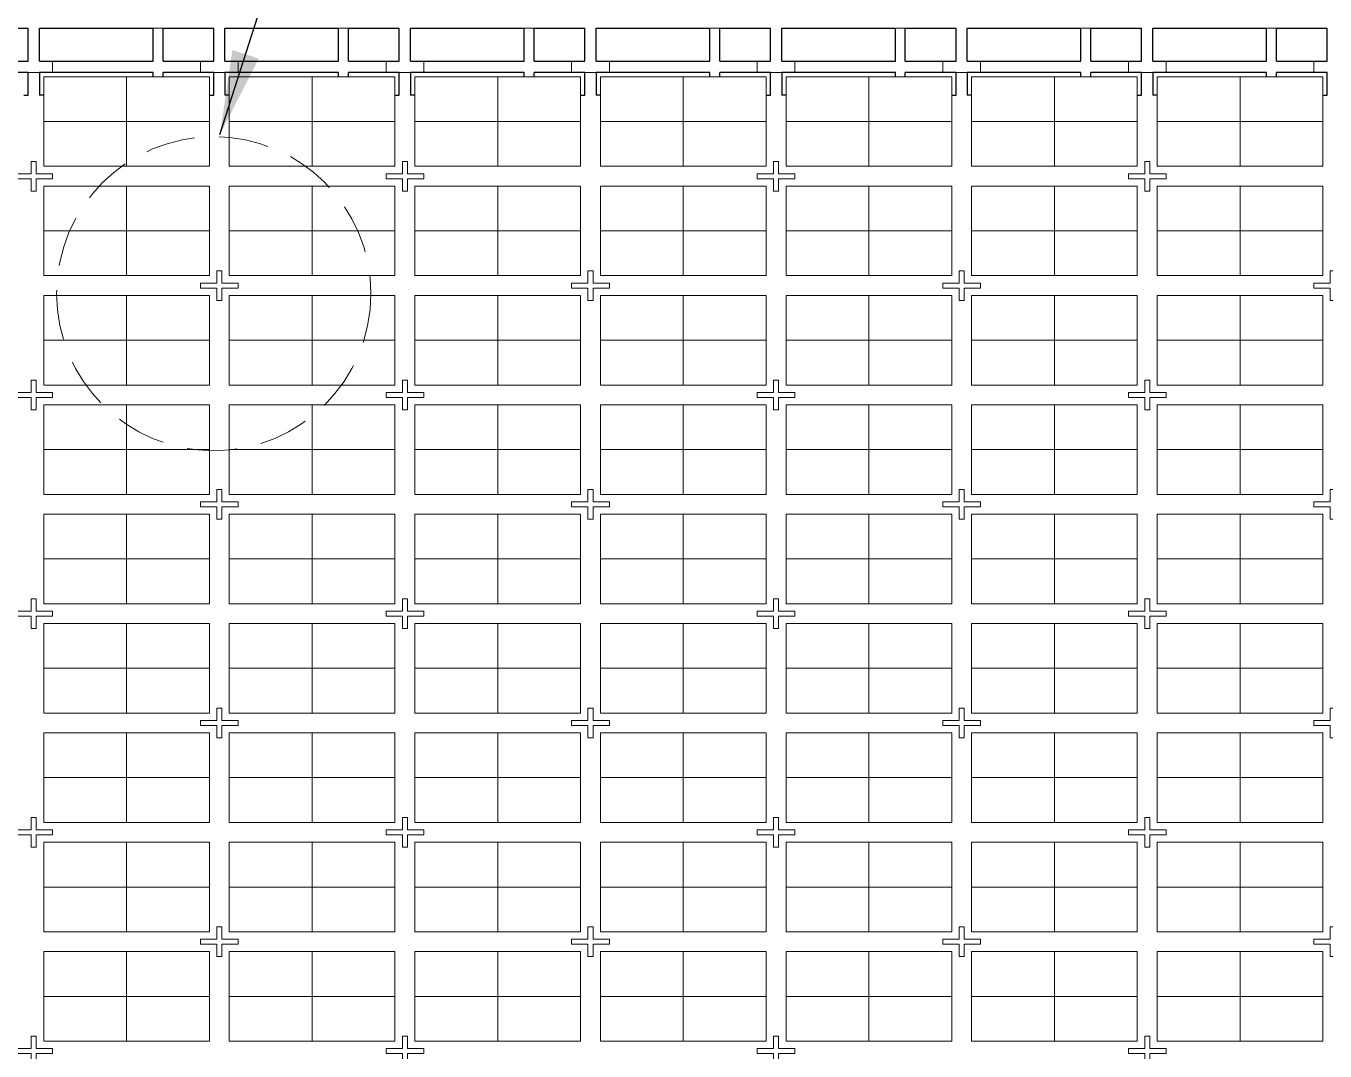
# Model space of a CAD drawing. Extents: x -109 to 32, y -47 to 43.
# Drawn here: x -86.94 to -67.34, y 11.46 to 26.92 of the extents above; entities that cross this region are included whole.
import ezdxf

# ---------------------------------------------------------------- set-up
doc = ezdxf.new("R2010")
doc.units = 0
doc.header["$LTSCALE"] = 3
doc.header["$MEASUREMENT"] = 0
for name, pattern in [('CENTER', [2, 1.25, -0.25, 0.25, -0.25]), ('HIDDEN', [0.375, 0.25, -0.125]), ('PHANTOM', [2.5, 1.25, -0.25, 0.25, -0.25, 0.25, -0.25])]:
    doc.linetypes.add(name, pattern=pattern)
for name, color, linetype, lineweight in [('CLIN', 1, 'CENTER', 15), ('DETAIL', 6, 'HIDDEN', 15), ('DIM', 4, 'Continuous', 13), ('FULL METAL', 33, 'HIDDEN', 15), ('OBJ3', 40, 'Continuous', 30), ('OBJ4', 7, 'Continuous', 30), ('PHANTOM', 5, 'PHANTOM', 15), ('SAW2', 3, 'HIDDEN', 13)]:
    doc.layers.add(name, color=color, linetype=linetype, lineweight=lineweight)
doc.dimstyles.new('3DEC X 2', dxfattribs={"dimtxt": 0.889, "dimasz": 1.27, "dimexe": 0.381, "dimexo": 0.381, "dimgap": 0.381, "dimtad": 0, "dimdec": 3, "dimzin": 0, "dimdsep": 46, "dimtxsty": 'Standard', "dimcen": 0, "dimadec": 0, "dimazin": 0, "dimtfac": 1, "dimtdec": 3, "dimtofl": 0, "dimtmove": 0, "dimatfit": 3, "dimfxl": 1, "dimtolj": 1, "dimtzin": 0, "dimarcsym": 0})

# ---------------------------------------------------------------- blocks, each defined once
blk = doc.blocks.new('*U9')
at = {"layer": 'OBJ3'}
for p, q in [((-1.23, -0.005), (-1.23, -0.505)), ((-1.23, -0.005), (0.485, -0.005)), ((0.485, -0.005), (0.485, -0.505)), ((0.635, -0.005), (1.4, -0.005)), ((0.635, -0.005), (0.635, -0.505)), ((1.4, -0.005), (1.4, -0.505)), ((-1.23, -0.505), (0.485, -0.505)), ((0.635, -0.505), (1.4, -0.505))]:
    blk.add_line(p, q, dxfattribs=at)
at = {"layer": 'OBJ4'}
for p, q in [((-1.23, 0.165), (-1.23, 0.505)), ((-1.165, 0.505), (-1.23, 0.505)), ((1.335, 0.505), (1.4, 0.505)), ((1.4, 0.505), (1.4, 0.165)), ((0.485, 0.23), (0.485, 0.165)), ((0.635, 0.23), (0.635, 0.165)), ((-0.365, 0.165), (-1.23, 0.165)), ((0.485, 0.165), (-1.23, 0.165)), ((1.4, 0.165), (0.635, 0.165))]:
    blk.add_line(p, q, dxfattribs=at)
at = {"layer": 'SAW2'}
for p, q in [((-1.4, 0.165), (-1.23, 0.165)), ((-1.03, -0.005), (-1.03, 0.165)), ((1.2, -0.005), (1.2, 0.165)), ((0.635, -0.505), (0.485, -0.505))]:
    blk.add_line(p, q, dxfattribs=at)
blk = doc.blocks.new('*U8')
at = {"layer": 'DIM'}
for p in [(2.8, 0), (5.6, 0), (8.4, 0), (11.2, 0), (14, 0), (16.8, 0), (19.6, 0), (22.4, 0)]:
    blk.add_blockref('*U9', p, dxfattribs=at)
blk = doc.blocks.new('*U12')
at = {"layer": 'FULL METAL'}
blk.add_lwpolyline([(-0.038, 0.038), (-0.038, 0.225), (0.038, 0.225), (0.038, 0.038), (0.285, 0.038), (0.285, -0.038), (0.038, -0.038), (0.038, -0.225), (-0.038, -0.225), (-0.038, -0.038), (-0.285, -0.038), (-0.285, 0.038)], close=True, dxfattribs=at)
blk = doc.blocks.new('*U13')
at = {"layer": 'CLIN'}
for p in [(5.6, 59.4), (11.2, 59.4), (16.8, 59.4), (22.4, 59.4), (5.6, 56.1), (11.2, 56.1), (16.8, 56.1), (22.4, 56.1), (5.6, 52.8), (11.2, 52.8), (16.8, 52.8), (22.4, 52.8), (5.6, 49.5), (11.2, 49.5), (16.8, 49.5), (22.4, 49.5), (5.6, 46.2), (11.2, 46.2), (16.8, 46.2), (22.4, 46.2)]:
    blk.add_blockref('*U12', p, dxfattribs=at)
blk = doc.blocks.new('*U14')
at = {"layer": 'FULL METAL'}
blk.add_lwpolyline([(-0.038, 0.038), (-0.038, 0.225), (0.038, 0.225), (0.038, 0.038), (0.285, 0.038), (0.285, -0.038), (0.038, -0.038), (0.038, -0.225), (-0.038, -0.225), (-0.038, -0.038), (-0.285, -0.038), (-0.285, 0.038)], close=True, dxfattribs=at)
blk = doc.blocks.new('*U15')
at = {"layer": 'CLIN'}
for p in [(5.6, 56.1), (11.2, 56.1), (16.8, 56.1), (22.4, 56.1), (5.6, 52.8), (11.2, 52.8), (16.8, 52.8), (22.4, 52.8), (5.6, 49.5), (11.2, 49.5), (16.8, 49.5), (22.4, 49.5), (5.6, 46.2), (11.2, 46.2), (16.8, 46.2), (22.4, 46.2)]:
    blk.add_blockref('*U14', p, dxfattribs=at)

msp = doc.modelspace()

# ---------------------------------------------------------------- linework, layer by layer
at = {"layer": 'CLIN'}
for p, q in [((-85.4232, 26.1552), (-85.4232, 24.8052)), ((-85.4232, 26.1552), (-85.4232, 24.8052)), ((-82.6232, 26.1552), (-82.6232, 24.8052)), ((-82.6232, 26.1552), (-82.6232, 24.8052)), ((-79.8232, 26.1552), (-79.8232, 24.8052)), ((-79.8232, 26.1552), (-79.8232, 24.8052)), ((-77.0232, 26.1552), (-77.0232, 24.8052)), ((-77.0232, 26.1552), (-77.0232, 24.8052)), ((-74.2232, 26.1552), (-74.2232, 24.8052)), ((-74.2232, 26.1552), (-74.2232, 24.8052)), ((-71.4232, 26.1552), (-71.4232, 24.8052)), ((-71.4232, 26.1552), (-71.4232, 24.8052)), ((-68.6232, 26.1552), (-68.6232, 24.8052)), ((-68.6232, 26.1552), (-68.6232, 24.8052)), ((-84.1732, 25.4802), (-86.6732, 25.4802)), ((-84.1732, 25.4802), (-86.6732, 25.4802)), ((-81.3732, 25.4802), (-83.8732, 25.4802)), ((-81.3732, 25.4802), (-83.8732, 25.4802)), ((-78.5732, 25.4802), (-81.0732, 25.4802)), ((-78.5732, 25.4802), (-81.0732, 25.4802)), ((-75.7732, 25.4802), (-78.2732, 25.4802)), ((-75.7732, 25.4802), (-78.2732, 25.4802)), ((-72.9732, 25.4802), (-75.4732, 25.4802)), ((-72.9732, 25.4802), (-75.4732, 25.4802)), ((-70.1732, 25.4802), (-72.6732, 25.4802)), ((-70.1732, 25.4802), (-72.6732, 25.4802)), ((-67.3732, 25.4802), (-69.8732, 25.4802)), ((-67.3732, 25.4802), (-69.8732, 25.4802)), ((-85.4232, 24.5052), (-85.4232, 23.1552)), ((-85.4232, 24.5052), (-85.4232, 23.1552)), ((-82.6232, 24.5052), (-82.6232, 23.1552)), ((-82.6232, 24.5052), (-82.6232, 23.1552)), ((-79.8232, 24.5052), (-79.8232, 23.1552)), ((-79.8232, 24.5052), (-79.8232, 23.1552)), ((-77.0232, 24.5052), (-77.0232, 23.1552)), ((-77.0232, 24.5052), (-77.0232, 23.1552)), ((-74.2232, 24.5052), (-74.2232, 23.1552)), ((-74.2232, 24.5052), (-74.2232, 23.1552)), ((-71.4232, 24.5052), (-71.4232, 23.1552)), ((-71.4232, 24.5052), (-71.4232, 23.1552)), ((-68.6232, 24.5052), (-68.6232, 23.1552)), ((-68.6232, 24.5052), (-68.6232, 23.1552)), ((-84.1732, 23.8302), (-86.6732, 23.8302)), ((-84.1732, 23.8302), (-86.6732, 23.8302)), ((-81.3732, 23.8302), (-83.8732, 23.8302)), ((-81.3732, 23.8302), (-83.8732, 23.8302)), ((-78.5732, 23.8302), (-81.0732, 23.8302)), ((-78.5732, 23.8302), (-81.0732, 23.8302)), ((-75.7732, 23.8302), (-78.2732, 23.8302)), ((-75.7732, 23.8302), (-78.2732, 23.8302)), ((-72.9732, 23.8302), (-75.4732, 23.8302)), ((-72.9732, 23.8302), (-75.4732, 23.8302)), ((-70.1732, 23.8302), (-72.6732, 23.8302)), ((-70.1732, 23.8302), (-72.6732, 23.8302)), ((-67.3732, 23.8302), (-69.8732, 23.8302)), ((-67.3732, 23.8302), (-69.8732, 23.8302)), ((-85.4232, 22.8552), (-85.4232, 21.5052)), ((-85.4232, 22.8552), (-85.4232, 21.5052)), ((-82.6232, 22.8552), (-82.6232, 21.5052)), ((-82.6232, 22.8552), (-82.6232, 21.5052)), ((-79.8232, 22.8552), (-79.8232, 21.5052)), ((-79.8232, 22.8552), (-79.8232, 21.5052)), ((-77.0232, 22.8552), (-77.0232, 21.5052)), ((-77.0232, 22.8552), (-77.0232, 21.5052)), ((-74.2232, 22.8552), (-74.2232, 21.5052)), ((-74.2232, 22.8552), (-74.2232, 21.5052)), ((-71.4232, 22.8552), (-71.4232, 21.5052)), ((-71.4232, 22.8552), (-71.4232, 21.5052)), ((-68.6232, 22.8552), (-68.6232, 21.5052)), ((-68.6232, 22.8552), (-68.6232, 21.5052)), ((-84.1732, 22.1802), (-86.6732, 22.1802)), ((-84.1732, 22.1802), (-86.6732, 22.1802)), ((-81.3732, 22.1802), (-83.8732, 22.1802)), ((-81.3732, 22.1802), (-83.8732, 22.1802)), ((-78.5732, 22.1802), (-81.0732, 22.1802)), ((-78.5732, 22.1802), (-81.0732, 22.1802)), ((-75.7732, 22.1802), (-78.2732, 22.1802)), ((-75.7732, 22.1802), (-78.2732, 22.1802)), ((-72.9732, 22.1802), (-75.4732, 22.1802)), ((-72.9732, 22.1802), (-75.4732, 22.1802)), ((-70.1732, 22.1802), (-72.6732, 22.1802)), ((-70.1732, 22.1802), (-72.6732, 22.1802)), ((-67.3732, 22.1802), (-69.8732, 22.1802)), ((-67.3732, 22.1802), (-69.8732, 22.1802)), ((-85.4232, 21.2052), (-85.4232, 19.8552)), ((-85.4232, 21.2052), (-85.4232, 19.8552)), ((-82.6232, 21.2052), (-82.6232, 19.8552)), ((-82.6232, 21.2052), (-82.6232, 19.8552)), ((-79.8232, 21.2052), (-79.8232, 19.8552)), ((-79.8232, 21.2052), (-79.8232, 19.8552)), ((-77.0232, 21.2052), (-77.0232, 19.8552)), ((-77.0232, 21.2052), (-77.0232, 19.8552)), ((-74.2232, 21.2052), (-74.2232, 19.8552)), ((-74.2232, 21.2052), (-74.2232, 19.8552)), ((-71.4232, 21.2052), (-71.4232, 19.8552)), ((-71.4232, 21.2052), (-71.4232, 19.8552)), ((-68.6232, 21.2052), (-68.6232, 19.8552)), ((-68.6232, 21.2052), (-68.6232, 19.8552)), ((-84.1732, 20.5302), (-86.6732, 20.5302)), ((-84.1732, 20.5302), (-86.6732, 20.5302)), ((-81.3732, 20.5302), (-83.8732, 20.5302)), ((-81.3732, 20.5302), (-83.8732, 20.5302)), ((-78.5732, 20.5302), (-81.0732, 20.5302)), ((-78.5732, 20.5302), (-81.0732, 20.5302)), ((-75.7732, 20.5302), (-78.2732, 20.5302)), ((-75.7732, 20.5302), (-78.2732, 20.5302)), ((-72.9732, 20.5302), (-75.4732, 20.5302)), ((-72.9732, 20.5302), (-75.4732, 20.5302)), ((-70.1732, 20.5302), (-72.6732, 20.5302)), ((-70.1732, 20.5302), (-72.6732, 20.5302)), ((-67.3732, 20.5302), (-69.8732, 20.5302)), ((-67.3732, 20.5302), (-69.8732, 20.5302)), ((-85.4232, 19.5552), (-85.4232, 18.2052)), ((-85.4232, 19.5552), (-85.4232, 18.2052)), ((-82.6232, 19.5552), (-82.6232, 18.2052)), ((-82.6232, 19.5552), (-82.6232, 18.2052)), ((-79.8232, 19.5552), (-79.8232, 18.2052)), ((-79.8232, 19.5552), (-79.8232, 18.2052)), ((-77.0232, 19.5552), (-77.0232, 18.2052)), ((-77.0232, 19.5552), (-77.0232, 18.2052)), ((-74.2232, 19.5552), (-74.2232, 18.2052)), ((-74.2232, 19.5552), (-74.2232, 18.2052)), ((-71.4232, 19.5552), (-71.4232, 18.2052)), ((-71.4232, 19.5552), (-71.4232, 18.2052)), ((-68.6232, 19.5552), (-68.6232, 18.2052)), ((-68.6232, 19.5552), (-68.6232, 18.2052)), ((-84.1732, 18.8802), (-86.6732, 18.8802)), ((-84.1732, 18.8802), (-86.6732, 18.8802)), ((-81.3732, 18.8802), (-83.8732, 18.8802)), ((-81.3732, 18.8802), (-83.8732, 18.8802)), ((-78.5732, 18.8802), (-81.0732, 18.8802)), ((-78.5732, 18.8802), (-81.0732, 18.8802)), ((-75.7732, 18.8802), (-78.2732, 18.8802)), ((-75.7732, 18.8802), (-78.2732, 18.8802)), ((-72.9732, 18.8802), (-75.4732, 18.8802)), ((-72.9732, 18.8802), (-75.4732, 18.8802)), ((-70.1732, 18.8802), (-72.6732, 18.8802)), ((-70.1732, 18.8802), (-72.6732, 18.8802)), ((-67.3732, 18.8802), (-69.8732, 18.8802)), ((-67.3732, 18.8802), (-69.8732, 18.8802)), ((-85.4232, 17.9052), (-85.4232, 16.5552)), ((-85.4232, 17.9052), (-85.4232, 16.5552)), ((-82.6232, 17.9052), (-82.6232, 16.5552)), ((-82.6232, 17.9052), (-82.6232, 16.5552)), ((-79.8232, 17.9052), (-79.8232, 16.5552)), ((-79.8232, 17.9052), (-79.8232, 16.5552)), ((-77.0232, 17.9052), (-77.0232, 16.5552)), ((-77.0232, 17.9052), (-77.0232, 16.5552)), ((-74.2232, 17.9052), (-74.2232, 16.5552)), ((-74.2232, 17.9052), (-74.2232, 16.5552)), ((-71.4232, 17.9052), (-71.4232, 16.5552)), ((-71.4232, 17.9052), (-71.4232, 16.5552)), ((-68.6232, 17.9052), (-68.6232, 16.5552)), ((-68.6232, 17.9052), (-68.6232, 16.5552)), ((-84.1732, 17.2302), (-86.6732, 17.2302)), ((-84.1732, 17.2302), (-86.6732, 17.2302)), ((-81.3732, 17.2302), (-83.8732, 17.2302)), ((-81.3732, 17.2302), (-83.8732, 17.2302)), ((-78.5732, 17.2302), (-81.0732, 17.2302)), ((-78.5732, 17.2302), (-81.0732, 17.2302)), ((-75.7732, 17.2302), (-78.2732, 17.2302)), ((-75.7732, 17.2302), (-78.2732, 17.2302)), ((-72.9732, 17.2302), (-75.4732, 17.2302)), ((-72.9732, 17.2302), (-75.4732, 17.2302)), ((-70.1732, 17.2302), (-72.6732, 17.2302)), ((-70.1732, 17.2302), (-72.6732, 17.2302)), ((-67.3732, 17.2302), (-69.8732, 17.2302)), ((-67.3732, 17.2302), (-69.8732, 17.2302)), ((-85.4232, 16.2552), (-85.4232, 14.9052)), ((-85.4232, 16.2552), (-85.4232, 14.9052)), ((-82.6232, 16.2552), (-82.6232, 14.9052)), ((-82.6232, 16.2552), (-82.6232, 14.9052)), ((-79.8232, 16.2552), (-79.8232, 14.9052)), ((-79.8232, 16.2552), (-79.8232, 14.9052)), ((-77.0232, 16.2552), (-77.0232, 14.9052)), ((-77.0232, 16.2552), (-77.0232, 14.9052)), ((-74.2232, 16.2552), (-74.2232, 14.9052)), ((-74.2232, 16.2552), (-74.2232, 14.9052)), ((-71.4232, 16.2552), (-71.4232, 14.9052)), ((-71.4232, 16.2552), (-71.4232, 14.9052)), ((-68.6232, 16.2552), (-68.6232, 14.9052)), ((-68.6232, 16.2552), (-68.6232, 14.9052)), ((-84.1732, 15.5802), (-86.6732, 15.5802)), ((-84.1732, 15.5802), (-86.6732, 15.5802)), ((-81.3732, 15.5802), (-83.8732, 15.5802)), ((-81.3732, 15.5802), (-83.8732, 15.5802)), ((-78.5732, 15.5802), (-81.0732, 15.5802)), ((-78.5732, 15.5802), (-81.0732, 15.5802)), ((-75.7732, 15.5802), (-78.2732, 15.5802)), ((-75.7732, 15.5802), (-78.2732, 15.5802)), ((-72.9732, 15.5802), (-75.4732, 15.5802)), ((-72.9732, 15.5802), (-75.4732, 15.5802)), ((-70.1732, 15.5802), (-72.6732, 15.5802)), ((-70.1732, 15.5802), (-72.6732, 15.5802)), ((-67.3732, 15.5802), (-69.8732, 15.5802)), ((-67.3732, 15.5802), (-69.8732, 15.5802)), ((-85.4232, 14.6052), (-85.4232, 13.2552)), ((-85.4232, 14.6052), (-85.4232, 13.2552)), ((-82.6232, 14.6052), (-82.6232, 13.2552)), ((-82.6232, 14.6052), (-82.6232, 13.2552)), ((-79.8232, 14.6052), (-79.8232, 13.2552)), ((-79.8232, 14.6052), (-79.8232, 13.2552)), ((-77.0232, 14.6052), (-77.0232, 13.2552)), ((-77.0232, 14.6052), (-77.0232, 13.2552)), ((-74.2232, 14.6052), (-74.2232, 13.2552)), ((-74.2232, 14.6052), (-74.2232, 13.2552)), ((-71.4232, 14.6052), (-71.4232, 13.2552)), ((-71.4232, 14.6052), (-71.4232, 13.2552)), ((-68.6232, 14.6052), (-68.6232, 13.2552)), ((-68.6232, 14.6052), (-68.6232, 13.2552)), ((-84.1732, 13.9302), (-86.6732, 13.9302)), ((-84.1732, 13.9302), (-86.6732, 13.9302)), ((-81.3732, 13.9302), (-83.8732, 13.9302)), ((-81.3732, 13.9302), (-83.8732, 13.9302)), ((-78.5732, 13.9302), (-81.0732, 13.9302)), ((-78.5732, 13.9302), (-81.0732, 13.9302)), ((-75.7732, 13.9302), (-78.2732, 13.9302)), ((-75.7732, 13.9302), (-78.2732, 13.9302)), ((-72.9732, 13.9302), (-75.4732, 13.9302)), ((-72.9732, 13.9302), (-75.4732, 13.9302)), ((-70.1732, 13.9302), (-72.6732, 13.9302)), ((-70.1732, 13.9302), (-72.6732, 13.9302)), ((-67.3732, 13.9302), (-69.8732, 13.9302)), ((-67.3732, 13.9302), (-69.8732, 13.9302)), ((-85.4232, 12.9552), (-85.4232, 11.6052)), ((-85.4232, 12.9552), (-85.4232, 11.6052)), ((-82.6232, 12.9552), (-82.6232, 11.6052)), ((-82.6232, 12.9552), (-82.6232, 11.6052)), ((-79.8232, 12.9552), (-79.8232, 11.6052)), ((-79.8232, 12.9552), (-79.8232, 11.6052)), ((-77.0232, 12.9552), (-77.0232, 11.6052)), ((-77.0232, 12.9552), (-77.0232, 11.6052)), ((-74.2232, 12.9552), (-74.2232, 11.6052)), ((-74.2232, 12.9552), (-74.2232, 11.6052)), ((-71.4232, 12.9552), (-71.4232, 11.6052)), ((-71.4232, 12.9552), (-71.4232, 11.6052)), ((-68.6232, 12.9552), (-68.6232, 11.6052)), ((-68.6232, 12.9552), (-68.6232, 11.6052)), ((-84.1732, 12.2802), (-86.6732, 12.2802)), ((-84.1732, 12.2802), (-86.6732, 12.2802)), ((-81.3732, 12.2802), (-83.8732, 12.2802)), ((-81.3732, 12.2802), (-83.8732, 12.2802)), ((-78.5732, 12.2802), (-81.0732, 12.2802)), ((-78.5732, 12.2802), (-81.0732, 12.2802)), ((-75.7732, 12.2802), (-78.2732, 12.2802)), ((-75.7732, 12.2802), (-78.2732, 12.2802)), ((-72.9732, 12.2802), (-75.4732, 12.2802)), ((-72.9732, 12.2802), (-75.4732, 12.2802)), ((-70.1732, 12.2802), (-72.6732, 12.2802)), ((-70.1732, 12.2802), (-72.6732, 12.2802)), ((-67.3732, 12.2802), (-69.8732, 12.2802)), ((-67.3732, 12.2802), (-69.8732, 12.2802))]:
    msp.add_line(p, q, dxfattribs=at)
at = {"layer": 'DETAIL'}
msp.add_circle((-84.1076, 22.8829), 2.3704, dxfattribs=at)
at = {"layer": 'PHANTOM'}
for points in [[(-84.1732, 26.1552), (-86.6732, 26.1552), (-86.6732, 24.8052), (-84.1732, 24.8052)], [(-84.1732, 26.1552), (-86.6732, 26.1552), (-86.6732, 24.8052), (-84.1732, 24.8052)], [(-81.3732, 26.1552), (-83.8732, 26.1552), (-83.8732, 24.8052), (-81.3732, 24.8052)], [(-81.3732, 26.1552), (-83.8732, 26.1552), (-83.8732, 24.8052), (-81.3732, 24.8052)], [(-78.5732, 26.1552), (-81.0732, 26.1552), (-81.0732, 24.8052), (-78.5732, 24.8052)], [(-78.5732, 26.1552), (-81.0732, 26.1552), (-81.0732, 24.8052), (-78.5732, 24.8052)], [(-75.7732, 26.1552), (-78.2732, 26.1552), (-78.2732, 24.8052), (-75.7732, 24.8052)], [(-75.7732, 26.1552), (-78.2732, 26.1552), (-78.2732, 24.8052), (-75.7732, 24.8052)], [(-72.9732, 26.1552), (-75.4732, 26.1552), (-75.4732, 24.8052), (-72.9732, 24.8052)], [(-72.9732, 26.1552), (-75.4732, 26.1552), (-75.4732, 24.8052), (-72.9732, 24.8052)], [(-70.1732, 26.1552), (-72.6732, 26.1552), (-72.6732, 24.8052), (-70.1732, 24.8052)], [(-70.1732, 26.1552), (-72.6732, 26.1552), (-72.6732, 24.8052), (-70.1732, 24.8052)], [(-67.3732, 26.1552), (-69.8732, 26.1552), (-69.8732, 24.8052), (-67.3732, 24.8052)], [(-67.3732, 26.1552), (-69.8732, 26.1552), (-69.8732, 24.8052), (-67.3732, 24.8052)], [(-84.1732, 24.5052), (-86.6732, 24.5052), (-86.6732, 23.1552), (-84.1732, 23.1552)], [(-84.1732, 24.5052), (-86.6732, 24.5052), (-86.6732, 23.1552), (-84.1732, 23.1552)], [(-81.3732, 24.5052), (-83.8732, 24.5052), (-83.8732, 23.1552), (-81.3732, 23.1552)], [(-81.3732, 24.5052), (-83.8732, 24.5052), (-83.8732, 23.1552), (-81.3732, 23.1552)], [(-78.5732, 24.5052), (-81.0732, 24.5052), (-81.0732, 23.1552), (-78.5732, 23.1552)], [(-78.5732, 24.5052), (-81.0732, 24.5052), (-81.0732, 23.1552), (-78.5732, 23.1552)], [(-75.7732, 24.5052), (-78.2732, 24.5052), (-78.2732, 23.1552), (-75.7732, 23.1552)], [(-75.7732, 24.5052), (-78.2732, 24.5052), (-78.2732, 23.1552), (-75.7732, 23.1552)], [(-72.9732, 24.5052), (-75.4732, 24.5052), (-75.4732, 23.1552), (-72.9732, 23.1552)], [(-72.9732, 24.5052), (-75.4732, 24.5052), (-75.4732, 23.1552), (-72.9732, 23.1552)], [(-70.1732, 24.5052), (-72.6732, 24.5052), (-72.6732, 23.1552), (-70.1732, 23.1552)], [(-70.1732, 24.5052), (-72.6732, 24.5052), (-72.6732, 23.1552), (-70.1732, 23.1552)], [(-67.3732, 24.5052), (-69.8732, 24.5052), (-69.8732, 23.1552), (-67.3732, 23.1552)], [(-67.3732, 24.5052), (-69.8732, 24.5052), (-69.8732, 23.1552), (-67.3732, 23.1552)], [(-84.1732, 22.8552), (-86.6732, 22.8552), (-86.6732, 21.5052), (-84.1732, 21.5052)], [(-84.1732, 22.8552), (-86.6732, 22.8552), (-86.6732, 21.5052), (-84.1732, 21.5052)], [(-81.3732, 22.8552), (-83.8732, 22.8552), (-83.8732, 21.5052), (-81.3732, 21.5052)], [(-81.3732, 22.8552), (-83.8732, 22.8552), (-83.8732, 21.5052), (-81.3732, 21.5052)], [(-78.5732, 22.8552), (-81.0732, 22.8552), (-81.0732, 21.5052), (-78.5732, 21.5052)], [(-78.5732, 22.8552), (-81.0732, 22.8552), (-81.0732, 21.5052), (-78.5732, 21.5052)], [(-75.7732, 22.8552), (-78.2732, 22.8552), (-78.2732, 21.5052), (-75.7732, 21.5052)], [(-75.7732, 22.8552), (-78.2732, 22.8552), (-78.2732, 21.5052), (-75.7732, 21.5052)], [(-72.9732, 22.8552), (-75.4732, 22.8552), (-75.4732, 21.5052), (-72.9732, 21.5052)], [(-72.9732, 22.8552), (-75.4732, 22.8552), (-75.4732, 21.5052), (-72.9732, 21.5052)], [(-70.1732, 22.8552), (-72.6732, 22.8552), (-72.6732, 21.5052), (-70.1732, 21.5052)], [(-70.1732, 22.8552), (-72.6732, 22.8552), (-72.6732, 21.5052), (-70.1732, 21.5052)], [(-67.3732, 22.8552), (-69.8732, 22.8552), (-69.8732, 21.5052), (-67.3732, 21.5052)], [(-67.3732, 22.8552), (-69.8732, 22.8552), (-69.8732, 21.5052), (-67.3732, 21.5052)], [(-84.1732, 21.2052), (-86.6732, 21.2052), (-86.6732, 19.8552), (-84.1732, 19.8552)], [(-84.1732, 21.2052), (-86.6732, 21.2052), (-86.6732, 19.8552), (-84.1732, 19.8552)], [(-81.3732, 21.2052), (-83.8732, 21.2052), (-83.8732, 19.8552), (-81.3732, 19.8552)], [(-81.3732, 21.2052), (-83.8732, 21.2052), (-83.8732, 19.8552), (-81.3732, 19.8552)], [(-78.5732, 21.2052), (-81.0732, 21.2052), (-81.0732, 19.8552), (-78.5732, 19.8552)], [(-78.5732, 21.2052), (-81.0732, 21.2052), (-81.0732, 19.8552), (-78.5732, 19.8552)], [(-75.7732, 21.2052), (-78.2732, 21.2052), (-78.2732, 19.8552), (-75.7732, 19.8552)], [(-75.7732, 21.2052), (-78.2732, 21.2052), (-78.2732, 19.8552), (-75.7732, 19.8552)], [(-72.9732, 21.2052), (-75.4732, 21.2052), (-75.4732, 19.8552), (-72.9732, 19.8552)], [(-72.9732, 21.2052), (-75.4732, 21.2052), (-75.4732, 19.8552), (-72.9732, 19.8552)], [(-70.1732, 21.2052), (-72.6732, 21.2052), (-72.6732, 19.8552), (-70.1732, 19.8552)], [(-70.1732, 21.2052), (-72.6732, 21.2052), (-72.6732, 19.8552), (-70.1732, 19.8552)], [(-67.3732, 21.2052), (-69.8732, 21.2052), (-69.8732, 19.8552), (-67.3732, 19.8552)], [(-67.3732, 21.2052), (-69.8732, 21.2052), (-69.8732, 19.8552), (-67.3732, 19.8552)], [(-84.1732, 19.5552), (-86.6732, 19.5552), (-86.6732, 18.2052), (-84.1732, 18.2052)], [(-84.1732, 19.5552), (-86.6732, 19.5552), (-86.6732, 18.2052), (-84.1732, 18.2052)], [(-81.3732, 19.5552), (-83.8732, 19.5552), (-83.8732, 18.2052), (-81.3732, 18.2052)], [(-81.3732, 19.5552), (-83.8732, 19.5552), (-83.8732, 18.2052), (-81.3732, 18.2052)], [(-78.5732, 19.5552), (-81.0732, 19.5552), (-81.0732, 18.2052), (-78.5732, 18.2052)], [(-78.5732, 19.5552), (-81.0732, 19.5552), (-81.0732, 18.2052), (-78.5732, 18.2052)], [(-75.7732, 19.5552), (-78.2732, 19.5552), (-78.2732, 18.2052), (-75.7732, 18.2052)], [(-75.7732, 19.5552), (-78.2732, 19.5552), (-78.2732, 18.2052), (-75.7732, 18.2052)], [(-72.9732, 19.5552), (-75.4732, 19.5552), (-75.4732, 18.2052), (-72.9732, 18.2052)], [(-72.9732, 19.5552), (-75.4732, 19.5552), (-75.4732, 18.2052), (-72.9732, 18.2052)], [(-70.1732, 19.5552), (-72.6732, 19.5552), (-72.6732, 18.2052), (-70.1732, 18.2052)], [(-70.1732, 19.5552), (-72.6732, 19.5552), (-72.6732, 18.2052), (-70.1732, 18.2052)], [(-67.3732, 19.5552), (-69.8732, 19.5552), (-69.8732, 18.2052), (-67.3732, 18.2052)], [(-67.3732, 19.5552), (-69.8732, 19.5552), (-69.8732, 18.2052), (-67.3732, 18.2052)], [(-84.1732, 17.9052), (-86.6732, 17.9052), (-86.6732, 16.5552), (-84.1732, 16.5552)], [(-84.1732, 17.9052), (-86.6732, 17.9052), (-86.6732, 16.5552), (-84.1732, 16.5552)], [(-81.3732, 17.9052), (-83.8732, 17.9052), (-83.8732, 16.5552), (-81.3732, 16.5552)], [(-81.3732, 17.9052), (-83.8732, 17.9052), (-83.8732, 16.5552), (-81.3732, 16.5552)], [(-78.5732, 17.9052), (-81.0732, 17.9052), (-81.0732, 16.5552), (-78.5732, 16.5552)], [(-78.5732, 17.9052), (-81.0732, 17.9052), (-81.0732, 16.5552), (-78.5732, 16.5552)], [(-75.7732, 17.9052), (-78.2732, 17.9052), (-78.2732, 16.5552), (-75.7732, 16.5552)], [(-75.7732, 17.9052), (-78.2732, 17.9052), (-78.2732, 16.5552), (-75.7732, 16.5552)], [(-72.9732, 17.9052), (-75.4732, 17.9052), (-75.4732, 16.5552), (-72.9732, 16.5552)], [(-72.9732, 17.9052), (-75.4732, 17.9052), (-75.4732, 16.5552), (-72.9732, 16.5552)], [(-70.1732, 17.9052), (-72.6732, 17.9052), (-72.6732, 16.5552), (-70.1732, 16.5552)], [(-70.1732, 17.9052), (-72.6732, 17.9052), (-72.6732, 16.5552), (-70.1732, 16.5552)], [(-67.3732, 17.9052), (-69.8732, 17.9052), (-69.8732, 16.5552), (-67.3732, 16.5552)], [(-67.3732, 17.9052), (-69.8732, 17.9052), (-69.8732, 16.5552), (-67.3732, 16.5552)], [(-84.1732, 16.2552), (-86.6732, 16.2552), (-86.6732, 14.9052), (-84.1732, 14.9052)], [(-84.1732, 16.2552), (-86.6732, 16.2552), (-86.6732, 14.9052), (-84.1732, 14.9052)], [(-81.3732, 16.2552), (-83.8732, 16.2552), (-83.8732, 14.9052), (-81.3732, 14.9052)], [(-81.3732, 16.2552), (-83.8732, 16.2552), (-83.8732, 14.9052), (-81.3732, 14.9052)], [(-78.5732, 16.2552), (-81.0732, 16.2552), (-81.0732, 14.9052), (-78.5732, 14.9052)], [(-78.5732, 16.2552), (-81.0732, 16.2552), (-81.0732, 14.9052), (-78.5732, 14.9052)], [(-75.7732, 16.2552), (-78.2732, 16.2552), (-78.2732, 14.9052), (-75.7732, 14.9052)], [(-75.7732, 16.2552), (-78.2732, 16.2552), (-78.2732, 14.9052), (-75.7732, 14.9052)], [(-72.9732, 16.2552), (-75.4732, 16.2552), (-75.4732, 14.9052), (-72.9732, 14.9052)], [(-72.9732, 16.2552), (-75.4732, 16.2552), (-75.4732, 14.9052), (-72.9732, 14.9052)], [(-70.1732, 16.2552), (-72.6732, 16.2552), (-72.6732, 14.9052), (-70.1732, 14.9052)], [(-70.1732, 16.2552), (-72.6732, 16.2552), (-72.6732, 14.9052), (-70.1732, 14.9052)], [(-67.3732, 16.2552), (-69.8732, 16.2552), (-69.8732, 14.9052), (-67.3732, 14.9052)], [(-67.3732, 16.2552), (-69.8732, 16.2552), (-69.8732, 14.9052), (-67.3732, 14.9052)], [(-84.1732, 14.6052), (-86.6732, 14.6052), (-86.6732, 13.2552), (-84.1732, 13.2552)], [(-84.1732, 14.6052), (-86.6732, 14.6052), (-86.6732, 13.2552), (-84.1732, 13.2552)], [(-81.3732, 14.6052), (-83.8732, 14.6052), (-83.8732, 13.2552), (-81.3732, 13.2552)], [(-81.3732, 14.6052), (-83.8732, 14.6052), (-83.8732, 13.2552), (-81.3732, 13.2552)], [(-78.5732, 14.6052), (-81.0732, 14.6052), (-81.0732, 13.2552), (-78.5732, 13.2552)], [(-78.5732, 14.6052), (-81.0732, 14.6052), (-81.0732, 13.2552), (-78.5732, 13.2552)], [(-75.7732, 14.6052), (-78.2732, 14.6052), (-78.2732, 13.2552), (-75.7732, 13.2552)], [(-75.7732, 14.6052), (-78.2732, 14.6052), (-78.2732, 13.2552), (-75.7732, 13.2552)], [(-72.9732, 14.6052), (-75.4732, 14.6052), (-75.4732, 13.2552), (-72.9732, 13.2552)], [(-72.9732, 14.6052), (-75.4732, 14.6052), (-75.4732, 13.2552), (-72.9732, 13.2552)], [(-70.1732, 14.6052), (-72.6732, 14.6052), (-72.6732, 13.2552), (-70.1732, 13.2552)], [(-70.1732, 14.6052), (-72.6732, 14.6052), (-72.6732, 13.2552), (-70.1732, 13.2552)], [(-67.3732, 14.6052), (-69.8732, 14.6052), (-69.8732, 13.2552), (-67.3732, 13.2552)], [(-67.3732, 14.6052), (-69.8732, 14.6052), (-69.8732, 13.2552), (-67.3732, 13.2552)], [(-84.1732, 12.9552), (-86.6732, 12.9552), (-86.6732, 11.6052), (-84.1732, 11.6052)], [(-84.1732, 12.9552), (-86.6732, 12.9552), (-86.6732, 11.6052), (-84.1732, 11.6052)], [(-81.3732, 12.9552), (-83.8732, 12.9552), (-83.8732, 11.6052), (-81.3732, 11.6052)], [(-81.3732, 12.9552), (-83.8732, 12.9552), (-83.8732, 11.6052), (-81.3732, 11.6052)], [(-78.5732, 12.9552), (-81.0732, 12.9552), (-81.0732, 11.6052), (-78.5732, 11.6052)], [(-78.5732, 12.9552), (-81.0732, 12.9552), (-81.0732, 11.6052), (-78.5732, 11.6052)], [(-75.7732, 12.9552), (-78.2732, 12.9552), (-78.2732, 11.6052), (-75.7732, 11.6052)], [(-75.7732, 12.9552), (-78.2732, 12.9552), (-78.2732, 11.6052), (-75.7732, 11.6052)], [(-72.9732, 12.9552), (-75.4732, 12.9552), (-75.4732, 11.6052), (-72.9732, 11.6052)], [(-72.9732, 12.9552), (-75.4732, 12.9552), (-75.4732, 11.6052), (-72.9732, 11.6052)], [(-70.1732, 12.9552), (-72.6732, 12.9552), (-72.6732, 11.6052), (-70.1732, 11.6052)], [(-70.1732, 12.9552), (-72.6732, 12.9552), (-72.6732, 11.6052), (-70.1732, 11.6052)], [(-67.3732, 12.9552), (-69.8732, 12.9552), (-69.8732, 11.6052), (-67.3732, 11.6052)], [(-67.3732, 12.9552), (-69.8732, 12.9552), (-69.8732, 11.6052), (-67.3732, 11.6052)]]:
    msp.add_lwpolyline(points, close=True, dxfattribs=at)

# ---------------------------------------------------------------- block references
at = {"layer": 'CLIN'}
for name, p in [('*U13', (-92.4232, -34.7448)), ('*U15', (-89.6232, -33.0948))]:
    msp.add_blockref(name, p, dxfattribs=at)
at = {"layer": 'DIM', "xscale": -1, "rotation": 180}
msp.add_blockref('*U8', (-91.1082, 26.3852), dxfattribs=at)

# ---------------------------------------------------------------- leaders
at = {"layer": 'DIM', "annotation_type": 0, "has_hookline": 1, "hookline_direction": 1, "text_width": 32.004}
msp.add_leader([(-84.0138, 25.2849), (-78.5278, 42.4867), (-76.2347, 42.4867)], dimstyle='3DEC X 2', override={"dimgap": 0.381, "dimtad": 0}, dxfattribs=at)

doc.saveas('drawing.dxf')
